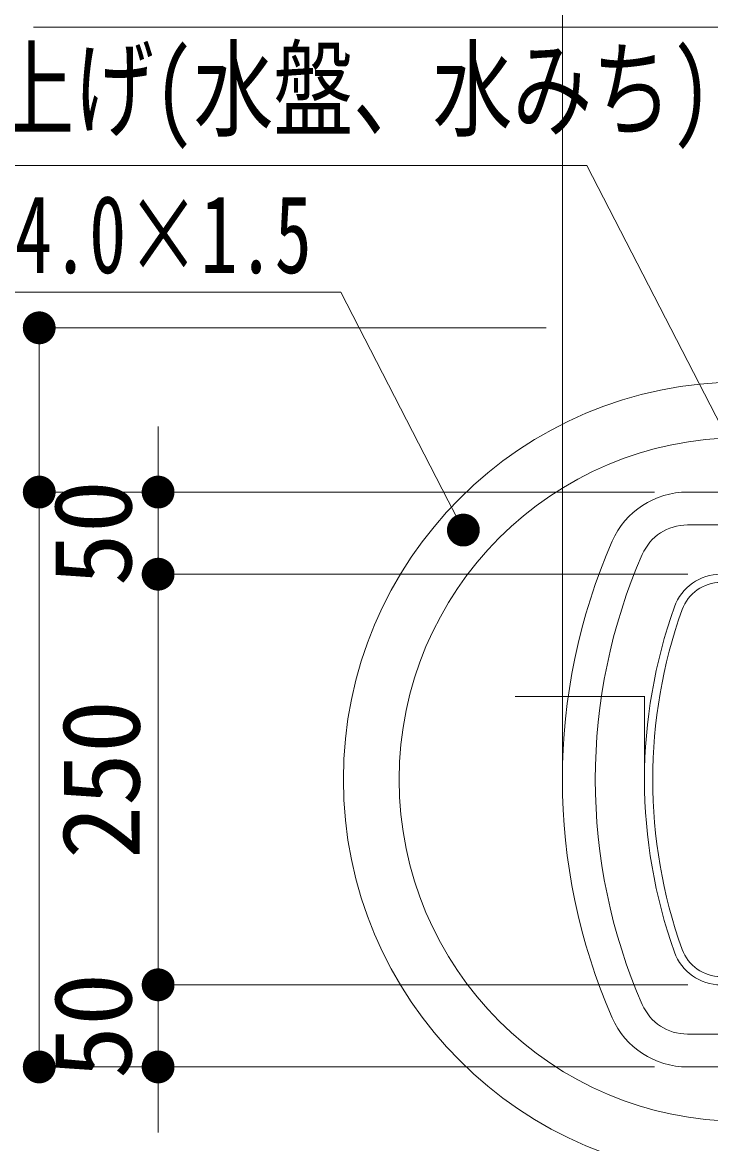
# Model space of a CAD drawing. Units: millimetres at full size, sheet at 1:20. Extents: x -6811 to -1335, y 4070 to 7803.
# Drawn here: x -4934 to -4515, y 6665 to 7348 of the extents above; entities that cross this region are included whole.
import ezdxf
from ezdxf.enums import TextEntityAlignment as Align

# ---------------------------------------------------------------- set-up
doc = ezdxf.new("R2010")
doc.units = ezdxf.units.MM
doc.header["$LTSCALE"] = 20
doc.layers.add('寸法', color=1, linetype='Continuous', lineweight=13)
doc.layers.add('本体', color=7, linetype='Continuous', lineweight=13)
doc.styles.add('ＭＳ ゴシック', font='')
doc.styles.get('ＭＳ ゴシック').set_extended_font_data('MS Gothic')

# ---------------------------------------------------------------- blocks, each defined once
blk = doc.blocks.new('filled_dot')
at = {"color": 0, "linetype": 'Continuous', "lineweight": -2, "const_width": 1.25}
blk.add_lwpolyline([(-0.625, 0, 1), (0.625, 0, 1)], format="xyb", close=True, dxfattribs=at)
blk = doc.blocks.new('filled_arrow')
at = {"color": 0, "linetype": 'Continuous', "lineweight": -2}
blk.add_solid([(7.5, 1.25), (0, 0), (7.5, -1.25)], dxfattribs=at)

msp = doc.modelspace()

# ---------------------------------------------------------------- linework, layer by layer
at = {"layer": '寸法'}
for p, q in [((-4605, 6906.59), (-4605, 7538.73)), ((-4605, 6906.59), (-4605, 7476.78)), ((-4923.81, 7161.59), (-4923.81, 7061.59)), ((-4615, 7161.59), (-4923.81, 7161.59)), ((-4851.37, 6971.59), (-4851.37, 7101.59)), ((-4923.81, 6711.59), (-4923.81, 7061.59)), ((-4548.87, 7061.59), (-4923.81, 7061.59)), ((-4568.87, 7061.59), (-4923.81, 7061.59)), ((-4548.87, 7061.59), (-4851.37, 7061.59)), ((-4851.37, 7011.59), (-4851.37, 6761.59)), ((-4528.52, 7011.59), (-4851.37, 7011.59)), ((-4528.52, 7011.59), (-4851.37, 7011.59)), ((-4851.37, 6801.59), (-4851.37, 6671.59)), ((-4528.52, 6761.59), (-4851.37, 6761.59)), ((-4528.52, 6761.59), (-4851.37, 6761.59)), ((-4548.87, 6711.59), (-4923.81, 6711.59)), ((-4548.87, 6711.59), (-4851.37, 6711.59))]:
    msp.add_line(p, q, dxfattribs=at)
for points in [[(-4277.89, 7055), (-4287.06, 7072.78), (-4427.2, 7344.56), (-4927.39, 7344.56)], [(-4440.91, 6970.94), (-4450.07, 6988.72), (-4590.21, 7260.5), (-5201.89, 7260.5)], [(-4665.39, 7038.46), (-4674.56, 7056.24), (-4740.05, 7183.24), (-5411.89, 7183.24)]]:
    msp.add_lwpolyline(points, dxfattribs=at)
at = {"layer": '本体'}
for p, q in [((-4528.87, 7061.59), (-4105, 7061.59)), ((-4528.87, 7041.59), (-4085, 7041.59)), ((-4633.86, 6937.16), (-4555, 6937.16)), ((-4605, 6886.65), (-4605, 6937.34)), ((-4555, 6886.65), (-4555, 6937.34)), ((-4085, 6731.59), (-4528.87, 6731.59)), ((-4105, 6731.59), (-4528.87, 6731.59)), ((-4105, 6711.59), (-4528.87, 6711.59))]:
    msp.add_line(p, q, dxfattribs=at)
for centre, radius, start, end in [((-4496.5, 6886.59), 242, 90, 270), ((-4496.5, 6886.59), 208, 90, 270), ((-4528.87, 7011.59), 50, 90, 156.38174), ((-4528.87, 7011.59), 30, 90, 156.38174), ((-4243, 6886.59), 362, 156.38174, 203.61826), ((-4243, 6886.59), 342, 156.38174, 203.61826), ((-4508.52, 6981.59), 30, 90, 160.31313), ((-4508.52, 6981.59), 25, 90, 160.31313), ((-4243, 6886.59), 312, 160.31313, 199.68687), ((-4243, 6886.59), 307, 160.31313, 199.68687), ((-4508.52, 6791.59), 30, 199.68687, 270), ((-4508.52, 6791.59), 25, 199.68687, 270), ((-4528.87, 6761.59), 30, 203.61826, 270), ((-4528.87, 6761.59), 50, 203.61826, 270)]:
    msp.add_arc(centre, radius, start, end, dxfattribs=at)

# ---------------------------------------------------------------- block references
at = {"layer": '寸法', "xscale": 8, "yscale": 8}
for p, rotation in [((-4923.81, 7161.59), 270), ((-4923.81, 7061.59), 270), ((-4923.81, 7061.59), 90), ((-4851.37, 7061.59), 90), ((-4665.39, 7038.46), 117.3), ((-4851.37, 7011.59), 270), ((-4851.37, 7011.59), 270), ((-4851.37, 6761.59), 90), ((-4851.37, 6761.59), 90), ((-4923.81, 6711.59), 90), ((-4851.37, 6711.59), 270)]:
    msp.add_blockref('filled_dot', p, dxfattribs=dict(at, rotation=rotation))
at = {"layer": '本体', "xscale": 0.024, "yscale": 0.024}
msp.add_blockref('filled_arrow', (-4605, 6937.16), dxfattribs=at)
at = {"layer": '本体', "xscale": 0.024, "yscale": 0.024, "rotation": 180}
msp.add_blockref('filled_arrow', (-4555, 6937.16), dxfattribs=at)

# ---------------------------------------------------------------- texts
at = {"layer": '寸法', "color": 3, "style": 'ＭＳ ゴシック'}
for s, width, p in [('研ぎ出し仕上げ(水盤、水みち)', 0.75, (-5193.89, 7268.9)), ('ステンレスパイプ：φ34.0×1.5', 0.7, (-5403.49, 7180.68))]:
    msp.add_text(s, height=47.47, dxfattribs=dict(at, width=width)).set_placement(p, align=Align.BOTTOM_LEFT)
at = {"layer": '寸法', "style": 'ＭＳ ゴシック'}
for s, p in [('50', (-4891.37, 7036.59)), ('250', (-4886.37, 6886.59)), ('50', (-4891.37, 6736.59))]:
    msp.add_text(s, height=47.47, rotation=90, dxfattribs=at).set_placement(p, align=Align.MIDDLE_CENTER)
at = {"layer": '本体', "style": 'ＭＳ ゴシック'}
msp.add_text('50.0000', height=0.171, dxfattribs=at).set_placement((-4634.42, 6937.16), align=Align.MIDDLE_CENTER)

doc.saveas('drawing.dxf')
